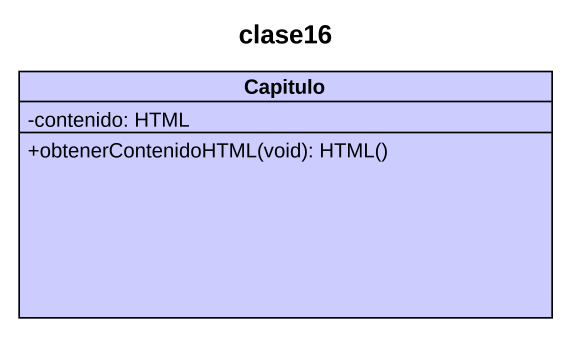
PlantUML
@startuml
title clase16
hide circle
hide empty members
skinparam classAttributeIconSize 0
class Capitulo #CCCCFF {
  -contenido: HTML
  +obtenerContenidoHTML(void): HTML()
}
@enduml
